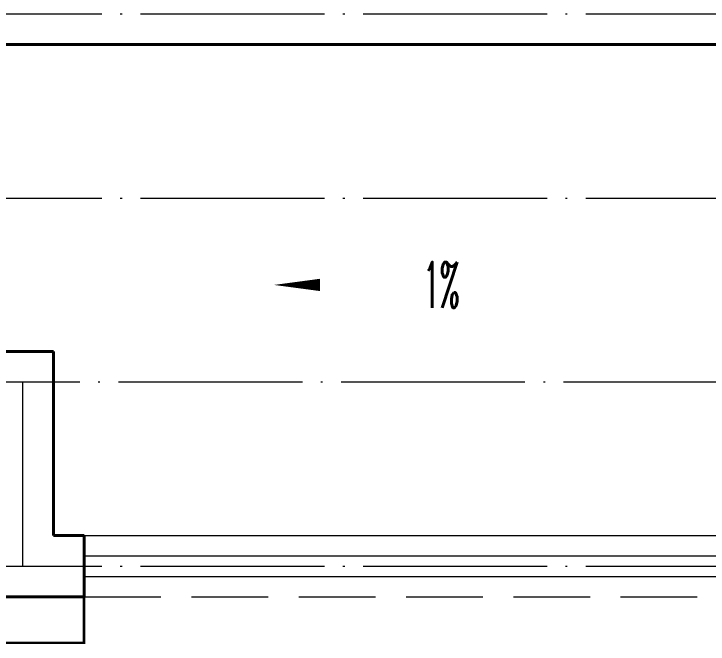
# Model space of a CAD drawing. Extents: x 27938 to 1042331, y -235042 to 1535213.
# Drawn here: x 722838 to 725102, y 518986 to 521040 of the extents above; entities that cross this region are included whole.
import ezdxf

# ---------------------------------------------------------------- set-up
doc = ezdxf.new("R2010")
doc.units = 0
doc.header["$LTSCALE"] = 1000
doc.header["$MEASUREMENT"] = 0
doc.linetypes.add('DASH', pattern=[0.35, 0.25, -0.1])
doc.linetypes.add('DOTE', pattern=[2.42, 2, -0.2, 0.02, -0.2])
doc.layers.add('$RECOVER_210609100354-0', color=7, linetype='Continuous')
doc.layers.add('3.5方案汇报，与郭总、侯月琴确定户型_t8$0$2020.03.04 -1安徽标准化洋房户型(UA）_t8_t8$0$看线', color=154, linetype='Continuous')
for name, color, linetype, lineweight in [('DOTE', 19, 'DOTE', 9), ('WALL', 9, 'Continuous', 40), ('平面-排水沟', 86, 'Continuous', 15), ('平面-栏杆', 135, 'Continuous', 15), ('平面-看线', 45, 'Continuous', 15)]:
    doc.layers.add(name, color=color, linetype=linetype, lineweight=lineweight)
doc.styles.add('_TCH_DIM', font='SIMPLEX.shx', dxfattribs={"width": 0.6, "oblique": 10, "bigfont": 'hztxt.shx'})

# ---------------------------------------------------------------- blocks, each defined once
blk = doc.blocks.new('GFDGDGRDGRDG')
at = {"layer": 'DOTE', "linetype": 'DOTE', "ltscale": 0.3}
for p, q in [((573593.7, 364358.3), (626393.7, 364358.3)), ((573593.7, 363758.3), (626393.7, 363758.3)), ((626393.7, 363158.3), (573593.7, 363158.3)), ((616043.7, 362558.3), (616043.7, 363158.3)), ((573593.7, 362558.3), (626393.7, 362558.3))]:
    blk.add_line(p, q, dxfattribs=at)

msp = doc.modelspace()

# ---------------------------------------------------------------- linework, layer by layer
at = {"layer": '$RECOVER_210609100354-0', "color": 8, "const_width": 8}
msp.add_lwpolyline([(723066.6, 519140.4), (723066.6, 518990.4), (722766.6, 518990.4), (722766.6, 519140.4)], dxfattribs=at)
at = {"layer": 'WALL', "color": 8}
for p, q in [((727716.6, 520940.4), (722216.6, 520940.4)), ((722216.6, 519940.4), (722966.6, 519940.4)), ((722966.6, 519940.4), (722966.6, 519340.4)), ((722966.6, 519340.4), (723066.6, 519340.4)), ((723066.6, 519340.4), (723066.6, 519140.4)), ((722766.6, 519140.4), (723066.6, 519140.4))]:
    msp.add_line(p, q, dxfattribs=at)
at = {"layer": '平面-排水沟', "color": 8}
msp.add_lwpolyline([(724107.5, 520157.1, 0, 0, 0), (723686.1, 520157.1, 0, 40, 0), (723836.1, 520157.1, 0, 0, 0)], format="xyseb", dxfattribs=at)
at = {"layer": '平面-栏杆', "color": 8}
for points in [[(723066.6, 519273.8), (727566.6, 519273.8)], [(723066.6, 519207.1), (727566.6, 519207.1)]]:
    msp.add_lwpolyline(points, dxfattribs=at)
at = {"layer": '平面-看线', "color": 8}
msp.add_lwpolyline([(723066.6, 519340.4), (727566.6, 519340.4)], dxfattribs=at)
at = {"layer": '平面-看线', "color": 8, "linetype": 'DASH'}
msp.add_lwpolyline([(723066.6, 519140.4), (727566.6, 519140.4)], dxfattribs=at)

# ---------------------------------------------------------------- block references
at = {"layer": '3.5方案汇报，与郭总、侯月琴确定户型_t8$0$2020.03.04 -1安徽标准化洋房户型(UA）_t8_t8$0$看线', "ltscale": 10}
msp.add_blockref('GFDGDGRDGRDG', (106822.9, 156682.1), dxfattribs=at)

# ---------------------------------------------------------------- texts
at = {"layer": '平面-排水沟', "color": 8, "style": '_TCH_DIM', "width": 0.423529}
msp.add_text('1%', height=148.75, dxfattribs=at).set_placement((724172.6, 520082.7))

doc.saveas('drawing.dxf')
